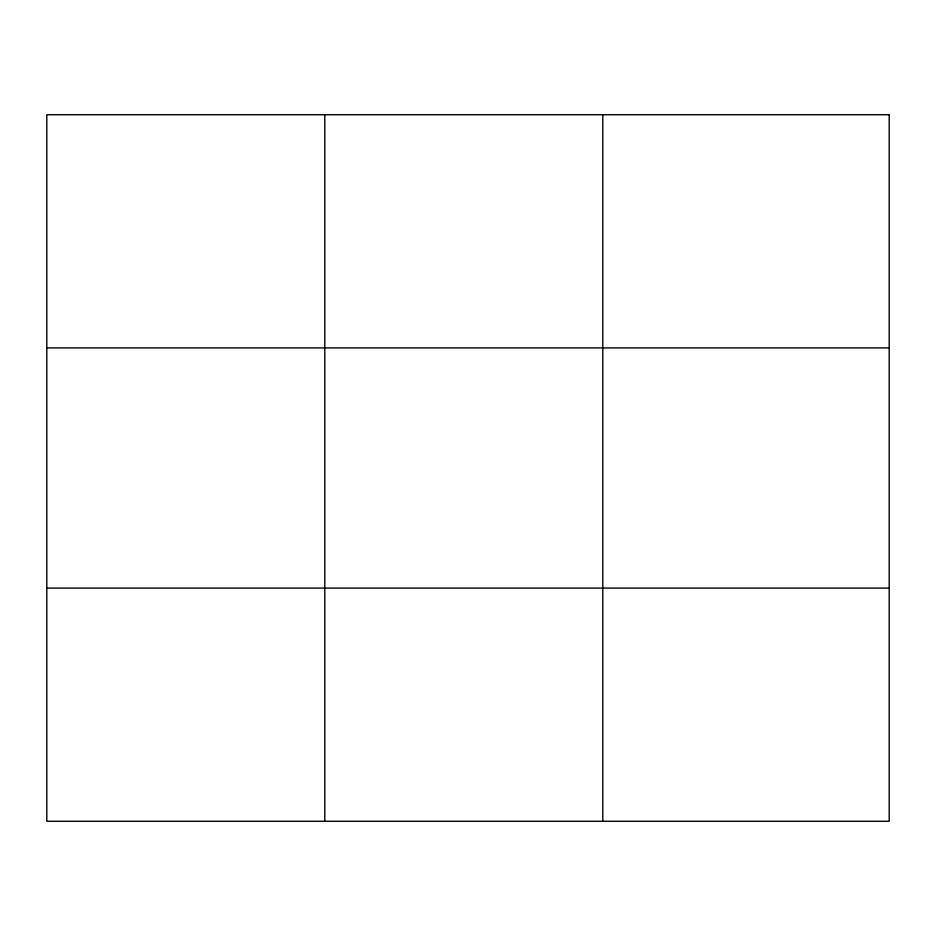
<?xml version="1.0" encoding="UTF-8"?>
<svg xmlns="http://www.w3.org/2000/svg" width="936" height="936" viewBox="0 0 936 936"><rect width="100%" height="100%" fill="white"/><g stroke="black" fill="none" stroke-linecap="round" stroke-linejoin="round"><path stroke-width="1.4" d="M324.792 114.718L324.792 821.282M602.784 114.718L602.784 821.282M46.8 347.888L889.2 347.888M46.8 588.112L889.2 588.112M889.2 114.718L889.2 821.282L46.8 821.282L46.8 114.718L889.2 114.718"/></g></svg>
